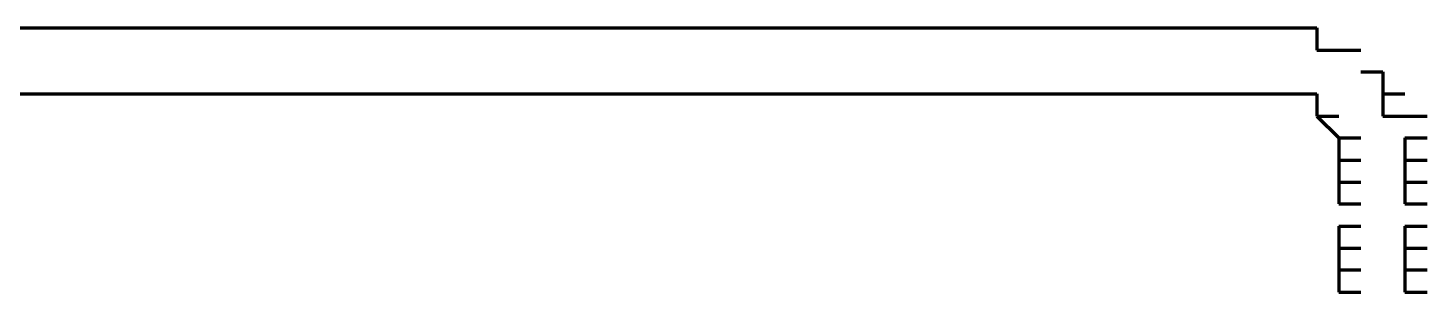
# Model space of a CAD drawing. Header units: inches. Extents: x 16 to 776, y 37 to 575.
# Drawn here: x 307.58 to 318.17, y 386.5 to 388.5 of the extents above; entities that cross this region are included whole.
import ezdxf

# ---------------------------------------------------------------- set-up
doc = ezdxf.new("R2010")
doc.units = ezdxf.units.IN
doc.header["$MEASUREMENT"] = 0
doc.layers.add('P', color=250, linetype='CONTINUOUS', lineweight=100)

msp = doc.modelspace()

# ---------------------------------------------------------------- linework, layer by layer
at = {"layer": 'P', "color": 0, "linetype": 'Continuous'}
for points in [[(307.5, 388.5), (307.667, 388.5)], [(307.667, 388.5), (307.833, 388.5)], [(307.667, 388.5), (307.833, 388.5)], [(307.833, 388.5), (308, 388.5)], [(307.833, 388.5), (308, 388.5)], [(308, 388.5), (308, 388.5)], [(308, 388.5), (308, 388.5)], [(308, 388.5), (308.167, 388.5)], [(308.167, 388.5), (308.333, 388.5)], [(308.167, 388.5), (308.333, 388.5)], [(308.333, 388.5), (308.333, 388.5)], [(308.333, 388.5), (308.333, 388.5)], [(308.333, 388.5), (308.5, 388.5)], [(308.333, 388.5), (308.5, 388.5)], [(308.5, 388.5), (308.667, 388.5)], [(308.667, 388.5), (308.833, 388.5)], [(308.667, 388.5), (308.833, 388.5)], [(308.833, 388.5), (308.833, 388.5)], [(308.833, 388.5), (308.833, 388.5)], [(308.833, 388.5), (309, 388.5)], [(308.833, 388.5), (309, 388.5)], [(309, 388.5), (309.167, 388.5)], [(309.167, 388.5), (309.167, 388.5)], [(309.167, 388.5), (309.167, 388.5)], [(309.167, 388.5), (309.333, 388.5)], [(309.167, 388.5), (309.333, 388.5)], [(309.333, 388.5), (309.5, 388.5)], [(309.333, 388.5), (309.5, 388.5)], [(309.5, 388.5), (309.667, 388.5)], [(309.5, 388.5), (309.667, 388.5)], [(309.667, 388.5), (309.667, 388.5)], [(309.667, 388.5), (309.833, 388.5)], [(309.667, 388.5), (309.833, 388.5)], [(309.833, 388.5), (310, 388.5)], [(309.833, 388.5), (310, 388.5)], [(310, 388.5), (310, 388.5)], [(310, 388.5), (310, 388.5)], [(310, 388.5), (310.167, 388.5)], [(310.167, 388.5), (310.333, 388.5)], [(310.167, 388.5), (310.333, 388.5)], [(310.333, 388.5), (310.5, 388.5)], [(310.333, 388.5), (310.5, 388.5)], [(310.5, 388.5), (310.5, 388.5)], [(310.5, 388.5), (310.5, 388.5)], [(310.5, 388.5), (310.667, 388.5)], [(310.667, 388.5), (310.833, 388.5)], [(310.667, 388.5), (310.833, 388.5)], [(310.833, 388.5), (311, 388.5)], [(310.833, 388.5), (311, 388.5)], [(311, 388.5), (311, 388.5)], [(311, 388.5), (311, 388.5)], [(311, 388.5), (311.167, 388.5)], [(311.167, 388.5), (311.333, 388.5)], [(311.167, 388.5), (311.333, 388.5)], [(311.333, 388.5), (311.333, 388.5)], [(311.333, 388.5), (311.333, 388.5)], [(311.333, 388.5), (311.5, 388.5)], [(311.333, 388.5), (311.5, 388.5)], [(311.5, 388.5), (311.667, 388.5)], [(311.5, 388.5), (311.667, 388.5)], [(311.667, 388.5), (311.833, 388.5)], [(311.667, 388.5), (311.833, 388.5)], [(311.833, 388.5), (311.833, 388.5)], [(311.833, 388.5), (312, 388.5)], [(311.833, 388.5), (312, 388.5)], [(312, 388.5), (312.167, 388.5)], [(312, 388.5), (312.167, 388.5)], [(312.167, 388.5), (312.167, 388.5)], [(312.167, 388.5), (312.167, 388.5)], [(312.167, 388.5), (312.333, 388.5)], [(312.333, 388.5), (312.5, 388.5)], [(312.333, 388.5), (312.5, 388.5)], [(312.5, 388.5), (312.667, 388.5)], [(312.5, 388.5), (312.667, 388.5)], [(312.667, 388.5), (312.667, 388.5)], [(312.667, 388.5), (312.833, 388.5)], [(312.667, 388.5), (312.833, 388.5)], [(312.833, 388.5), (313, 388.5)], [(312.833, 388.5), (313, 388.5)], [(313, 388.5), (313, 388.5)], [(313, 388.5), (313, 388.5)], [(313, 388.5), (313.167, 388.5)], [(313, 388.5), (313.167, 388.5)], [(313.167, 388.5), (313.333, 388.5)], [(313.333, 388.5), (313.5, 388.5)], [(313.333, 388.5), (313.5, 388.5)], [(313.5, 388.5), (313.5, 388.5)], [(313.5, 388.5), (313.5, 388.5)], [(313.5, 388.5), (313.667, 388.5)], [(313.5, 388.5), (313.667, 388.5)], [(313.667, 388.5), (313.833, 388.5)], [(313.667, 388.5), (313.833, 388.5)], [(313.833, 388.5), (314, 388.5)], [(314, 388.5), (314, 388.5)], [(314, 388.5), (314, 388.5)], [(314, 388.5), (314.167, 388.5)], [(314, 388.5), (314.167, 388.5)], [(314.167, 388.5), (314.333, 388.5)], [(314.167, 388.5), (314.333, 388.5)], [(314.333, 388.5), (314.333, 388.5)], [(314.333, 388.5), (314.5, 388.5)], [(314.333, 388.5), (314.5, 388.5)], [(314.5, 388.5), (314.667, 388.5)], [(314.5, 388.5), (314.667, 388.5)], [(314.667, 388.5), (314.833, 388.5)], [(314.667, 388.5), (314.833, 388.5)], [(314.833, 388.5), (314.833, 388.5)], [(314.833, 388.5), (315, 388.5)], [(314.833, 388.5), (315, 388.5)], [(315, 388.5), (315.167, 388.5)], [(315, 388.5), (315.167, 388.5)], [(315.167, 388.5), (315.167, 388.5)], [(315.167, 388.5), (315.167, 388.5)], [(315.167, 388.5), (315.333, 388.5)], [(315.167, 388.5), (315.333, 388.5)], [(315.333, 388.5), (315.5, 388.5)], [(315.5, 388.5), (315.667, 388.5)], [(315.5, 388.5), (315.667, 388.5)], [(315.667, 388.5), (315.667, 388.5)], [(315.667, 388.5), (315.667, 388.5)], [(315.667, 388.5), (315.833, 388.5)], [(315.667, 388.5), (315.833, 388.5)], [(315.833, 388.5), (316, 388.5)], [(316, 388.5), (316, 388.5)], [(316, 388.5), (316, 388.5)], [(316, 388.5), (316.167, 388.5)], [(316, 388.5), (316.167, 388.5)], [(316.167, 388.5), (316.333, 388.5)], [(316.167, 388.5), (316.333, 388.5)], [(316.333, 388.5), (316.5, 388.5)], [(316.5, 388.5), (316.5, 388.5)], [(316.5, 388.5), (316.5, 388.5)], [(316.5, 388.5), (316.667, 388.5)], [(316.5, 388.5), (316.667, 388.5)], [(316.667, 388.5), (316.833, 388.5)], [(316.667, 388.5), (316.833, 388.5)], [(316.833, 388.5), (317, 388.5)], [(317, 388.5), (317.167, 388.5)], [(317, 388.5), (317, 388.5)], [(317, 388.5), (317, 388.5)], [(317, 388.5), (317.167, 388.5)], [(317, 388.5), (317.167, 388.5)], [(317, 388.5), (317.167, 388.5)], [(317.167, 388.5), (317.333, 388.5)], [(317.333, 388.5), (317.333, 388.333)], [(317.333, 388.333), (317.333, 388.333)], [(317.333, 388.333), (317.5, 388.333)], [(317.333, 388.333), (317.5, 388.333)], [(317.5, 388.333), (317.667, 388.333)], [(317.5, 388.333), (317.667, 388.333)], [(317.667, 388.167), (317.833, 388.167)], [(317.667, 388.167), (317.833, 388.167)], [(317.833, 388.167), (317.833, 388)], [(307.5, 388), (307.667, 388)], [(307.667, 388), (307.833, 388)], [(307.667, 388), (307.833, 388)], [(307.833, 388), (308, 388)], [(307.833, 388), (308, 388)], [(308, 388), (308, 388)], [(308, 388), (308, 388)], [(308, 388), (308.167, 388)], [(308.167, 388), (308.333, 388)], [(308.167, 388), (308.333, 388)], [(308.333, 388), (308.333, 388)], [(308.333, 388), (308.333, 388)], [(308.333, 388), (308.5, 388)], [(308.333, 388), (308.5, 388)], [(308.5, 388), (308.667, 388)], [(308.667, 388), (308.833, 388)], [(308.667, 388), (308.833, 388)], [(308.833, 388), (308.833, 388)], [(308.833, 388), (308.833, 388)], [(308.833, 388), (309, 388)], [(308.833, 388), (309, 388)], [(309, 388), (309.167, 388)], [(309.167, 388), (309.167, 388)], [(309.167, 388), (309.167, 388)], [(309.167, 388), (309.333, 388)], [(309.167, 388), (309.333, 388)], [(309.333, 388), (309.5, 388)], [(309.333, 388), (309.5, 388)], [(309.5, 388), (309.667, 388)], [(309.5, 388), (309.667, 388)], [(309.667, 388), (309.667, 388)], [(309.667, 388), (309.833, 388)], [(309.667, 388), (309.833, 388)], [(309.833, 388), (310, 388)], [(309.833, 388), (310, 388)], [(310, 388), (310, 388)], [(310, 388), (310, 388)], [(310, 388), (310.167, 388)], [(310.167, 388), (310.333, 388)], [(310.167, 388), (310.333, 388)], [(310.333, 388), (310.5, 388)], [(310.333, 388), (310.5, 388)], [(310.5, 388), (310.5, 388)], [(310.5, 388), (310.5, 388)], [(310.5, 388), (310.667, 388)], [(310.667, 388), (310.833, 388)], [(310.667, 388), (310.833, 388)], [(310.833, 388), (311, 388)], [(310.833, 388), (311, 388)], [(311, 388), (311, 388)], [(311, 388), (311, 388)], [(311, 388), (311.167, 388)], [(311.167, 388), (311.333, 388)], [(311.167, 388), (311.333, 388)], [(311.333, 388), (311.333, 388)], [(311.333, 388), (311.333, 388)], [(311.333, 388), (311.5, 388)], [(311.333, 388), (311.5, 388)], [(311.5, 388), (311.667, 388)], [(311.5, 388), (311.667, 388)], [(311.667, 388), (311.833, 388)], [(311.667, 388), (311.833, 388)], [(311.833, 388), (311.833, 388)], [(311.833, 388), (312, 388)], [(311.833, 388), (312, 388)], [(312, 388), (312.167, 388)], [(312, 388), (312.167, 388)], [(312.167, 388), (312.167, 388)], [(312.167, 388), (312.167, 388)], [(312.167, 388), (312.333, 388)], [(312.333, 388), (312.5, 388)], [(312.333, 388), (312.5, 388)], [(312.5, 388), (312.667, 388)], [(312.5, 388), (312.667, 388)], [(312.667, 388), (312.667, 388)], [(312.667, 388), (312.833, 388)], [(312.667, 388), (312.833, 388)], [(312.833, 388), (313, 388)], [(312.833, 388), (313, 388)], [(313, 388), (313, 388)], [(313, 388), (313, 388)], [(313, 388), (313.167, 388)], [(313, 388), (313.167, 388)], [(313.167, 388), (313.333, 388)], [(313.333, 388), (313.5, 388)], [(313.333, 388), (313.5, 388)], [(313.5, 388), (313.5, 388)], [(313.5, 388), (313.5, 388)], [(313.5, 388), (313.667, 388)], [(313.5, 388), (313.667, 388)], [(313.667, 388), (313.833, 388)], [(313.667, 388), (313.833, 388)], [(313.833, 388), (314, 388)], [(314, 388), (314, 388)], [(314, 388), (314, 388)], [(314, 388), (314.167, 388)], [(314, 388), (314.167, 388)], [(314.167, 388), (314.333, 388)], [(314.167, 388), (314.333, 388)], [(314.333, 388), (314.333, 388)], [(314.333, 388), (314.5, 388)], [(314.333, 388), (314.5, 388)], [(314.5, 388), (314.667, 388)], [(314.5, 388), (314.667, 388)], [(314.667, 388), (314.833, 388)], [(314.667, 388), (314.833, 388)], [(314.833, 388), (314.833, 388)], [(314.833, 388), (315, 388)], [(314.833, 388), (315, 388)], [(315, 388), (315.167, 388)], [(315, 388), (315.167, 388)], [(315.167, 388), (315.167, 388)], [(315.167, 388), (315.167, 388)], [(315.167, 388), (315.333, 388)], [(315.167, 388), (315.333, 388)], [(315.333, 388), (315.5, 388)], [(315.5, 388), (315.667, 388)], [(315.5, 388), (315.667, 388)], [(315.667, 388), (315.667, 388)], [(315.667, 388), (315.667, 388)], [(315.667, 388), (315.833, 388)], [(315.667, 388), (315.833, 388)], [(315.833, 388), (316, 388)], [(316, 388), (316, 388)], [(316, 388), (316, 388)], [(316, 388), (316.167, 388)], [(316, 388), (316.167, 388)], [(316.167, 388), (316.333, 388)], [(316.167, 388), (316.333, 388)], [(316.333, 388), (316.5, 388)], [(316.5, 388), (316.5, 388)], [(316.5, 388), (316.5, 388)], [(316.5, 388), (316.667, 388)], [(316.5, 388), (316.667, 388)], [(316.667, 388), (316.833, 388)], [(316.667, 388), (316.833, 388)], [(316.833, 388), (317, 388)], [(317, 388), (317.167, 388)], [(317, 388), (317, 388)], [(317, 388), (317, 388)], [(317, 388), (317.167, 388)], [(317, 388), (317.167, 388)], [(317, 388), (317.167, 388)], [(317.167, 388), (317.333, 388)], [(317.333, 388), (317.333, 388)], [(317.333, 388), (317.333, 387.833)], [(317.833, 388), (317.833, 388)], [(317.833, 388), (317.833, 388)], [(317.833, 388), (318, 388)], [(317.833, 388), (317.833, 387.833)], [(317.333, 387.833), (317.5, 387.833)], [(317.333, 387.833), (317.5, 387.833)], [(317.333, 387.833), (317.5, 387.667)], [(317.833, 387.833), (318, 387.833)], [(318, 387.833), (318.167, 387.833)], [(317.5, 387.667), (317.667, 387.667)], [(317.5, 387.667), (317.5, 387.667)], [(317.5, 387.667), (317.667, 387.667)], [(317.5, 387.667), (317.5, 387.5)], [(318, 387.667), (318.167, 387.667)], [(318, 387.667), (318, 387.667)], [(318, 387.667), (318.167, 387.667)], [(318, 387.667), (318, 387.5)], [(317.5, 387.5), (317.667, 387.5)], [(317.5, 387.5), (317.5, 387.333)], [(317.5, 387.5), (317.667, 387.5)], [(318, 387.5), (318.167, 387.5)], [(318, 387.5), (318, 387.333)], [(318, 387.5), (318.167, 387.5)], [(317.5, 387.333), (317.667, 387.333)], [(317.5, 387.333), (317.5, 387.167)], [(318, 387.333), (318.167, 387.333)], [(318, 387.333), (318, 387.167)], [(317.5, 387.167), (317.667, 387.167)], [(317.5, 387.167), (317.5, 387.167)], [(317.5, 387.167), (317.667, 387.167)], [(318, 387.167), (318.167, 387.167)], [(318, 387.167), (318, 387.167)], [(318, 387.167), (318.167, 387.167)], [(317.5, 387), (317.667, 387)], [(317.5, 387), (317.5, 386.833)], [(318, 387), (318.167, 387)], [(318, 387), (318, 386.833)], [(317.5, 386.833), (317.667, 386.833)], [(317.5, 386.833), (317.5, 386.833)], [(317.5, 386.833), (317.667, 386.833)], [(317.5, 386.833), (317.5, 386.667)], [(318, 386.833), (318.167, 386.833)], [(318, 386.833), (318, 386.833)], [(318, 386.833), (318.167, 386.833)], [(318, 386.833), (318, 386.667)], [(317.5, 386.667), (317.667, 386.667)], [(317.5, 386.667), (317.5, 386.5)], [(318, 386.667), (318.167, 386.667)], [(318, 386.667), (318, 386.5)], [(317.5, 386.5), (317.667, 386.5)], [(318, 386.5), (318.167, 386.5)]]:
    msp.add_lwpolyline(points, dxfattribs=at)

doc.saveas('drawing.dxf')
